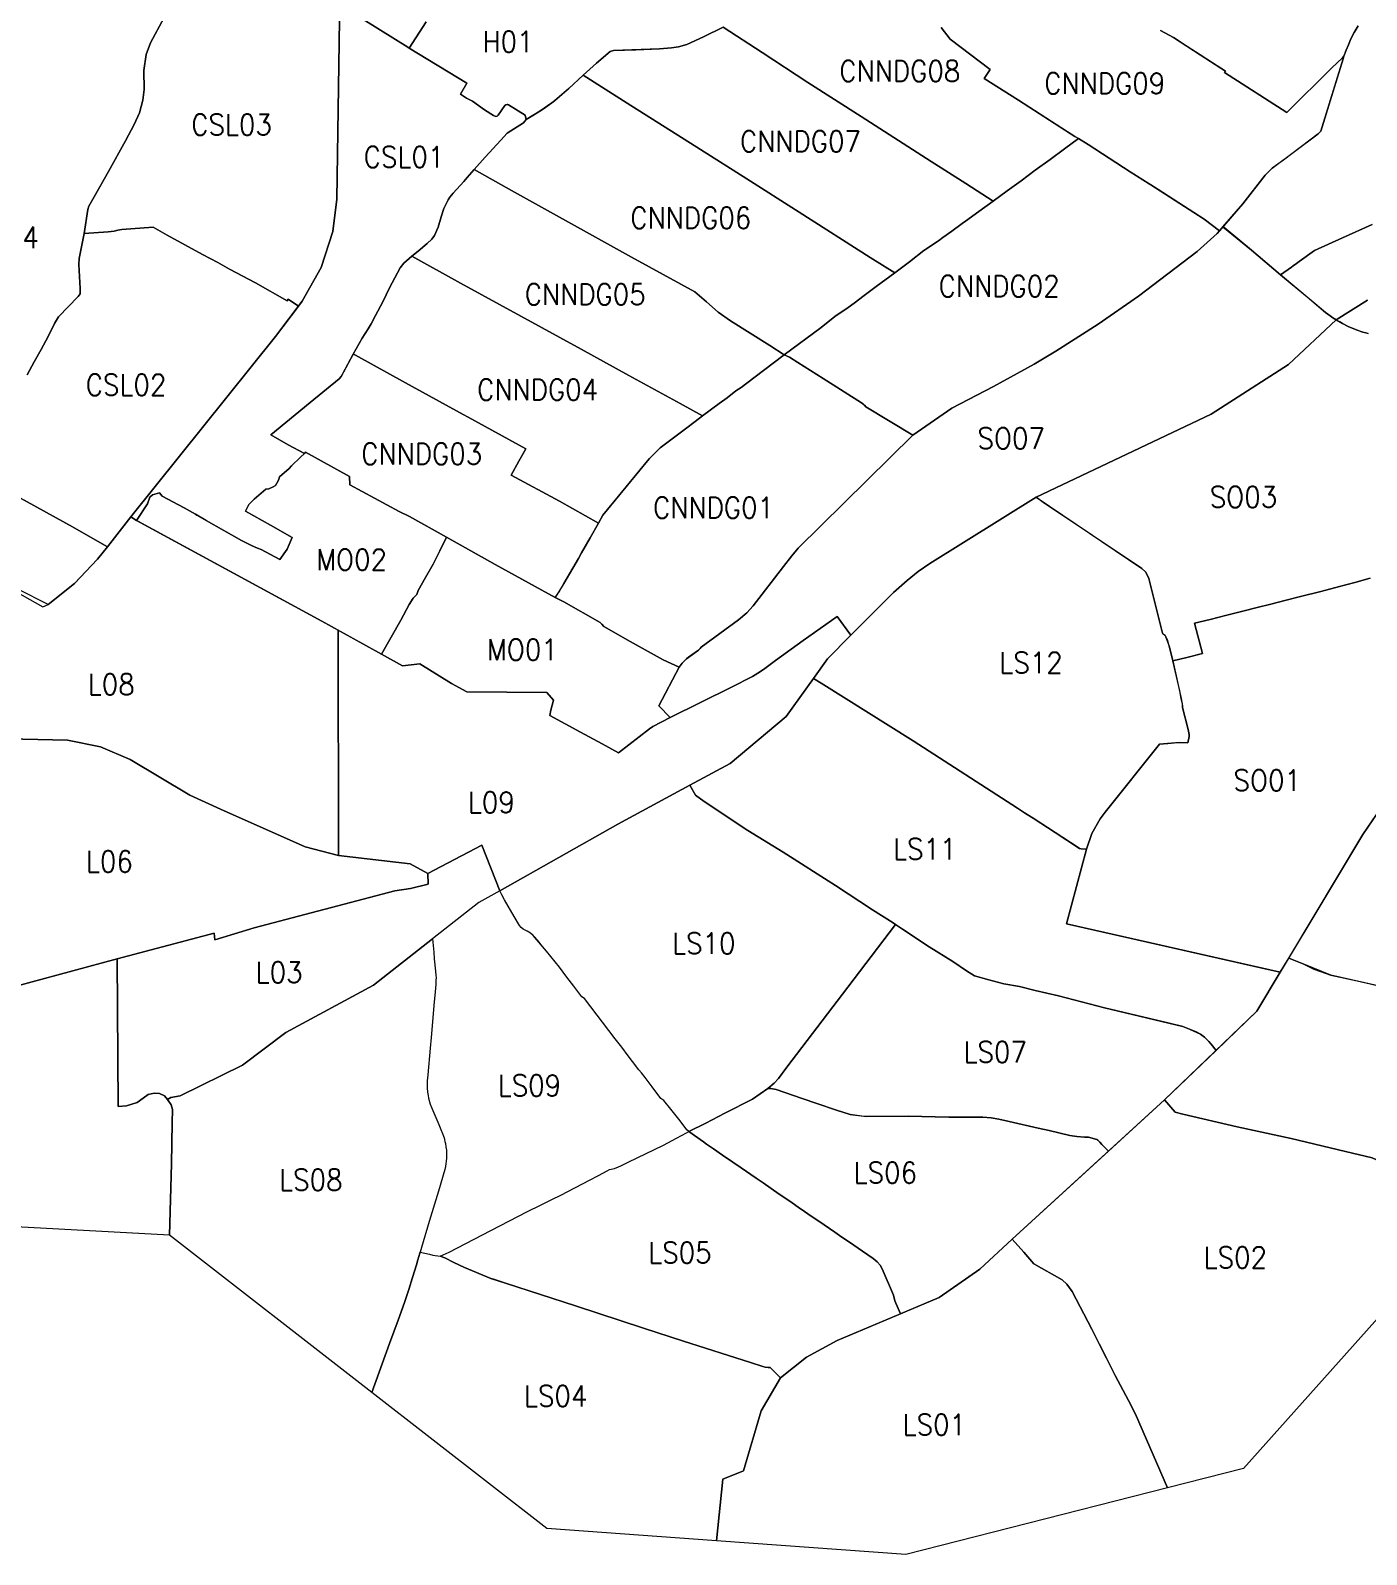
# Model space of a CAD drawing. Header units: metres. Extents: x 267238 to 306780, y 5029040 to 5062814.
# Drawn here: x 291139 to 297477, y 5030294 to 5037525 of the extents above; entities that cross this region are included whole.
import ezdxf
from ezdxf.enums import TextEntityAlignment as Align

# ---------------------------------------------------------------- set-up
doc = ezdxf.new("R2010")
doc.units = ezdxf.units.M
doc.header["$MEASUREMENT"] = 0
for name, color, linetype, lineweight in [('index Côte-des-Neiges Nootre-Dame-de-Grâce', 7, 'Continuous', 0), ('index Côte-Saint-Luc', 7, 'Continuous', 0), ('index Hampstead', 7, 'Continuous', 0), ('index Lachine', 7, 'Continuous', 0), ('index LaSalle', 7, 'Continuous', 0), ('index Montréal-Ouest', 7, 'Continuous', 0), ('index Sud-Ouest', 7, 'Continuous', 0), ('index Verdun', 7, 'Continuous', 0), ('index Westmount', 7, 'Continuous', 0), ('nom', 7, 'Continuous', 0)]:
    doc.layers.add(name, color=color, linetype=linetype, lineweight=lineweight)
doc.styles.add('Style-STANDARD', font='STANDARD.shx')

msp = doc.modelspace()

# ---------------------------------------------------------------- linework, layer by layer
at = {"layer": 'index Côte-des-Neiges Nootre-Dame-de-Grâce', "color": 6, "linetype": 'Continuous', "lineweight": 0, "elevation": 10, "flags": 128}
for points in [[(294536.914, 5036820.705), (294317.632, 5036959.536), (293970.114, 5037179.512), (293761.462, 5037312.312), (293824.3, 5037370.219), (293888.261, 5037424.441), (293905.067, 5037428.965), (294010.379, 5037432.447), (294122.338, 5037438.124), (294180.066, 5037442.042), (294212.676, 5037447.319), (294252.512, 5037458.635), (294331.823, 5037493.947), (294425.41, 5037539.969), (294610.32, 5037420.295), (294826.977, 5037278.528), (295079.145, 5037116.181), (295411.792, 5036902.922), (295575.296, 5036799.022), (295705.932, 5036715.542), (295638.184, 5036666.026), (295574.667, 5036620.445), (295557.994, 5036608.354), (295510.342, 5036573.086), (295467.284, 5036543.026), (295446.564, 5036526.634), (295376.385, 5036481.025), (295308.02, 5036426.63), (295238.482, 5036374.326), (295122.584, 5036447.848), (294785.126, 5036663.011), (294536.914, 5036820.705)], [(294714.506, 5035985.473), (294646.449, 5036029.585), (294459.187, 5036147.221), (294400.491, 5036187.968), (294345.237, 5036236.913), (294291.038, 5036285.153), (294224.521, 5036321.422), (293990.381, 5036449.021), (293705.379, 5036607.521), (293421.23, 5036764.963), (293243.557, 5036865.085), (293296.155, 5036922.773), (293369.638, 5037004.825), (293399.842, 5037036.972), (293477.161, 5037087.026), (293491.238, 5037102.251), (293522.79, 5037121.381), (293556.028, 5037142.053), (293573.452, 5037153.568), (293612.674, 5037180.623), (293625.284, 5037190.23), (293684.384, 5037243.289), (293692.924, 5037250.034), (293761.462, 5037312.312), (293970.114, 5037179.512), (294317.632, 5036959.536), (294536.914, 5036820.705), (294785.126, 5036663.011), (295122.584, 5036447.848), (295238.482, 5036374.326), (295150.977, 5036309.927), (295094.473, 5036267.744), (295045.687, 5036230.522), (295017.528, 5036210.175), (294955.151, 5036166.931), (294890.317, 5036115.823), (294714.506, 5035985.473)], [(294714.506, 5035985.473), (294890.317, 5036115.823), (294955.151, 5036166.931), (295017.528, 5036210.175), (295045.687, 5036230.522), (295094.473, 5036267.744), (295150.977, 5036309.927), (295238.482, 5036374.326), (295308.02, 5036426.63), (295376.385, 5036481.025), (295446.564, 5036526.634), (295467.284, 5036543.026), (295510.342, 5036573.086), (295557.994, 5036608.354), (295574.667, 5036620.445), (295638.184, 5036666.026), (295705.932, 5036715.542), (295772.649, 5036764.005), (295838.783, 5036811.528), (295905.495, 5036861.135), (295976.082, 5036912.013), (296044.392, 5036962.386), (296111.129, 5037012.472), (296156.905, 5036982.87), (296355.035, 5036853.457), (296444.917, 5036796.548), (296453.384, 5036791.617), (296657.272, 5036661.37), (296706.899, 5036629.863), (296779.4, 5036574.429), (296768.409, 5036561.817), (296673.91, 5036476.379), (296395.644, 5036263.477), (296204.296, 5036130.871), (296002.783, 5036002.746), (295900.077, 5035942.261), (295706.622, 5035835.538), (295510.049, 5035732.38), (295324.7, 5035605.02), (295102.22, 5035738.74), (295095.829, 5035747.57), (295086.771, 5035754.154), (295080.896, 5035758.019), (294899.798, 5035873.964), (294779.405, 5035950.181), (294739.648, 5035975.037), (294714.506, 5035985.473)], [(293977.491, 5035887.517), (293750.623, 5036012.28), (293464.383, 5036170.017), (293178.785, 5036325.658), (292948.639, 5036453.506), (292977.861, 5036477.598), (293021.343, 5036514.683), (293042.252, 5036534.823), (293054.878, 5036551.519), (293073.625, 5036592.096), (293087.249, 5036639.963), (293100.421, 5036680.343), (293120.955, 5036720.867), (293128.924, 5036733.883), (293144.716, 5036752.433), (293194.016, 5036808.273), (293210.281, 5036827.418), (293243.557, 5036865.085), (293421.23, 5036764.963), (293705.379, 5036607.521), (293990.381, 5036449.021), (294224.521, 5036321.422), (294291.038, 5036285.153), (294345.237, 5036236.913), (294400.491, 5036187.968), (294459.187, 5036147.221), (294646.449, 5036029.585), (294714.506, 5035985.473), (294569.868, 5035876.134), (294509.785, 5035831.359), (294485.742, 5035814.287), (294443.494, 5035781.519), (294406.162, 5035754.488), (294327.504, 5035695.921), (294220.796, 5035754.488), (293977.491, 5035887.517)], [(293833.592, 5035187.863), (293647.801, 5035290.811), (293420.098, 5035415.511), (293456.383, 5035481.758), (293489.079, 5035540.11), (293215.801, 5035689.762), (293191.792, 5035703.083), (292918.712, 5035853.49), (292680.184, 5035984.011), (292670.538198, 5035989.334992), (292711.956, 5036065.417), (292740.963, 5036108.809), (292754.921, 5036132.804), (292775.733, 5036172.556), (292809.802, 5036237.909), (292842.232, 5036303.814), (292893.373, 5036398.701), (292910.014, 5036419.879), (292948.639, 5036453.506), (293178.785, 5036325.658), (293464.383, 5036170.017), (293750.623, 5036012.28), (293977.491, 5035887.517), (294220.796, 5035754.488), (294327.504, 5035695.921), (294292.748, 5035669.688), (294246.397, 5035634.516), (294226.894, 5035620.882), (294163.479, 5035572.687), (294126.349, 5035544.879), (294075.587, 5035494.687), (294066.199, 5035483.014), (293854.503, 5035225.512), (293833.592, 5035187.863)], [(293420.098, 5035415.511), (293647.801, 5035290.811), (293833.592, 5035187.863), (293793.905, 5035118.011), (293753.006, 5035047.01), (293738.384, 5035019.932), (293712.144, 5034974.235), (293669.309, 5034901.009), (293628.207, 5034833.849), (293343.335, 5034991.296), (293112.836, 5035120.056), (292937.709, 5035219.127), (292887.339, 5035241.81), (292654.791, 5035369.398), (292653.258, 5035408.855), (292444.375, 5035524), (292439.031, 5035518.5), (292360.938, 5035559.5), (292278.632, 5035605.691), (292465.382, 5035759.984), (292602.934, 5035872.223), (292613.298, 5035883.666), (292618.512, 5035893.766), (292670.538198, 5035989.334992), (292680.184, 5035984.011), (292918.712, 5035853.49), (293191.792, 5035703.083), (293215.801, 5035689.762), (293489.079, 5035540.11), (293456.383, 5035481.758), (293420.098, 5035415.511)], [(294714.506, 5035985.473), (294739.648, 5035975.037), (294779.405, 5035950.181), (294899.798, 5035873.964), (295080.896, 5035758.019), (295095.829, 5035747.57), (295102.22, 5035738.74), (295324.7, 5035605.02), (294780.08, 5035069.294), (294749.872, 5035031.889), (294710.579, 5034982.107), (294567.537, 5034795.647), (294537.234, 5034761.218), (294497.908, 5034729.355), (294320.279, 5034598.509), (294316.276, 5034592.252), (294308.528, 5034584.514), (294260.848, 5034551.256), (294250.469, 5034543.756), (294230.906, 5034523.45), (294216.081, 5034503.718), (294139.893, 5034539.04), (294068.5, 5034578), (293984, 5034625.5), (293858.707, 5034697.751), (293849.756, 5034708.815), (293840.75, 5034715.5), (293668.57, 5034814.502), (293628.207, 5034833.849), (293646.571, 5034861.412), (293669.309, 5034901.009), (293712.144, 5034974.235), (293738.384, 5035019.932), (293753.006, 5035047.01), (293793.905, 5035118.011), (293833.592, 5035187.863), (293854.503, 5035225.512), (293928.238, 5035315.202), (294066.199, 5035483.014), (294075.587, 5035494.687), (294108.374, 5035526.742), (294126.349, 5035544.879), (294163.479, 5035572.687), (294226.894, 5035620.882), (294246.397, 5035634.516), (294292.748, 5035669.688), (294327.504, 5035695.921), (294406.162, 5035754.488), (294443.494, 5035781.519), (294485.742, 5035814.287), (294509.785, 5035831.359), (294569.868, 5035876.134), (294714.506, 5035985.473)]]:
    msp.add_lwpolyline(points, close=True, dxfattribs=at)
for points in [[(295459.311, 5037538.59), (295501.777, 5037482.937), (295691.503671, 5037339.62789), (295663.252, 5037297.34), (295826.473, 5037193.561), (296093.309, 5037020.968), (296111.129, 5037012.472), (296044.392, 5036962.386), (295976.082, 5036912.013), (295905.495, 5036861.135), (295838.783, 5036811.528), (295772.649, 5036764.005), (295705.932, 5036715.542), (295575.296, 5036799.022), (295411.792, 5036902.922), (295079.145, 5037116.181), (294826.977, 5037278.528), (294610.32, 5037420.295), (294425.41, 5037539.969)], [(296499.656, 5037525), (296561.168, 5037490.747), (296687.841, 5037408.297), (296808.26, 5037332.218), (296802.564888, 5037325.207123), (297099.303, 5037136.143), (297311.79, 5037348.035), (297361.974, 5037395.427), (297368.971, 5037402.737), (297365.589, 5037390.672), (297322.817, 5037252.102), (297260.185, 5037047.354), (297246.684, 5037034.815), (297082.821, 5036909.956), (297028.226, 5036871.128), (296995.338, 5036837.564), (296890.446, 5036701.847), (296779.4, 5036574.429), (296706.899, 5036629.863), (296487.605, 5036769.811), (296453.384, 5036791.617), (296444.917, 5036796.548), (296355.035, 5036853.457), (296156.905, 5036982.87), (296111.129, 5037012.472), (296093.309, 5037020.968), (296058.621, 5037043.4), (295826.473, 5037193.561), (295663.252, 5037297.34), (295691.503671, 5037339.62789), (295501.777, 5037482.937), (295459.311, 5037538.59)]]:
    msp.add_lwpolyline(points, dxfattribs=at)
at = {"layer": 'index Côte-Saint-Luc', "color": 4, "linetype": 'Continuous', "lineweight": 0, "elevation": 10, "flags": 128}
for points in [[(292606.927, 5037682.438), (292593.060454, 5036724.887907), (292573.637119, 5036571.295541), (292518.141875, 5036400.123326), (292427.499643, 5036240.054173), (292410.104863, 5036217.191452), (292361.557166, 5036249.156397), (292356.111, 5036241.938), (292206.5, 5036327), (292083.863, 5036392.258), (292027.568, 5036423.932), (291954.635, 5036462.492), (291787.745, 5036553.908), (291720.887, 5036590.779), (291720.887, 5036590.779), (291572.791, 5036579.841), (291553.176, 5036577.915), (291536.547, 5036572.317), (291507.405, 5036569.024), (291393.472, 5036561.78), (291411.375, 5036675.5), (291416.281, 5036691), (291440.625, 5036735), (291509.375, 5036856), (291590.313, 5037001.5), (291631.844, 5037078), (291655.781, 5037134.5), (291672.688, 5037193.5), (291679.125, 5037245), (291676.25, 5037335), (291687.719, 5037410.5), (291707.781, 5037466), (291773.878, 5037586.474)], [(292657.393, 5037614.783), (292928.487, 5037445.268), (292935.978, 5037440.472), (293209.781, 5037274), (293178.813, 5037222.5), (293207.75, 5037204), (293236.625, 5037189.5), (293292.923, 5037148.58), (293335.084, 5037120.938), (293346.596, 5037117.127), (293353.37, 5037118.587), (293358.181, 5037122.196), (293389.026, 5037169.171), (293394.072, 5037172.4), (293399.64, 5037173.429), (293403.578, 5037172.944), (293407.181, 5037171.727), (293485.323, 5037122.68), (293491.238, 5037102.251), (293477.161, 5037087.026), (293399.842, 5037036.972), (293369.638, 5037004.825), (293296.155, 5036922.773), (293243.557, 5036865.085), (293210.281, 5036827.418), (293194.016, 5036808.273), (293144.716, 5036752.433), (293128.924, 5036733.883), (293120.955, 5036720.867), (293100.421, 5036680.343), (293087.249, 5036639.963), (293073.625, 5036592.096), (293054.878, 5036551.519), (293042.252, 5036534.823), (293021.343, 5036514.683), (292977.861, 5036477.598), (292948.639, 5036453.506), (292910.014, 5036419.879), (292893.373, 5036398.701), (292842.232, 5036303.814), (292809.802, 5036237.909), (292775.733, 5036172.556), (292754.921, 5036132.804), (292740.963, 5036108.809), (292711.956, 5036065.417), (292670.538198, 5035989.334992), (292613.298, 5035883.666), (292602.934, 5035872.223), (292465.382, 5035759.984), (292278.632, 5035605.691), (292360.938, 5035559.5), (292439.031, 5035518.5), (292420.375, 5035500), (292376.75, 5035459), (292365.656, 5035447), (292320.206, 5035407.457), (292316.697, 5035396.651), (292314.358, 5035387.461), (292300.823, 5035366.63), (292290.909, 5035359.946), (292269.966, 5035350.812), (292255.922, 5035348.655), (292200.531, 5035300.5), (292174.625, 5035275.794), (292158.969, 5035244), (292278.031, 5035178), (292381, 5035120), (292356.094, 5035063.5), (292322.281, 5035015.5), (292233.031, 5035063), (292215.75, 5035068.5), (292190.5, 5035079), (292140.031, 5035105.5), (291973.156, 5035199.5), (291921.281, 5035230.5), (291867.656, 5035260), (291764.525, 5035315.775), (291750.808, 5035331.106), (291718.67, 5035320.953), (291705.454, 5035309.959), (291693.625, 5035278.5), (291641.889, 5035200.189), (291614.536319, 5035217.453611), (292300.785503, 5036073.508235), (292427.499643, 5036240.054173), (292518.141875, 5036400.123326), (292573.637119, 5036571.295541), (292593.060454, 5036724.887907), (292606.927, 5037682.438)], [(291773.878, 5037586.474), (291707.781, 5037466), (291687.719, 5037410.5), (291676.25, 5037335), (291679.125, 5037245), (291672.688, 5037193.5), (291655.781, 5037134.5), (291631.844, 5037078), (291590.313, 5037001.5), (291509.375, 5036856), (291440.625, 5036735), (291416.281, 5036691), (291411.375, 5036675.5), (291393.472, 5036561.78), (291369.656, 5036443.5), (291368.469, 5036415), (291374.75, 5036301), (291374.156, 5036275.581), (291365.789, 5036261.873), (291271.656, 5036166), (291253, 5036134), (291222.906, 5036073), (291189.969, 5036011), (291156.313, 5035952), (291123.375, 5035891)], [(291123.375, 5035891), (291156.313, 5035952), (291189.969, 5036011), (291222.906, 5036073), (291253, 5036134), (291271.656, 5036166), (291365.789, 5036261.873), (291374.156, 5036275.581), (291374.75, 5036301), (291368.469, 5036415), (291369.656, 5036443.5), (291393.472, 5036561.78), (291393.472, 5036561.78), (291507.405, 5036569.024), (291536.547, 5036572.317), (291553.176, 5036577.915), (291572.791, 5036579.841), (291720.887, 5036590.779), (291787.745, 5036553.908), (291954.635, 5036462.492), (292027.568, 5036423.932), (292083.863, 5036392.258), (292206.5, 5036327), (292356.111, 5036241.938), (292361.557166, 5036249.156397), (292410.104863, 5036217.191452), (292300.785503, 5036073.508235), (291614.536319, 5035217.453611), (291504.032321, 5035075.458591), (291338.813, 5035170.5), (290860.531, 5035432)], [(290860.531, 5035432), (291338.813, 5035170.5), (291490.813, 5035083.5), (291504.032321, 5035075.458591), (291457.564058, 5035015.747974), (291348.159149, 5034900.48761), (291223.00416, 5034801.088764), (290790.683008, 5035018.832167)]]:
    msp.add_lwpolyline(points, dxfattribs=at)
at = {"layer": 'index Hampstead', "color": 3, "linetype": 'Continuous', "lineweight": 0, "elevation": 10, "flags": 128}
for points in [[(293016.342, 5037566.079), (292935.978, 5037440.472), (292935.978, 5037440.472), (292928.487, 5037445.268), (292657.393, 5037614.783)], [(294425.41, 5037539.969), (294331.823, 5037493.947), (294252.512, 5037458.635), (294212.676, 5037447.319), (294180.066, 5037442.042), (294122.338, 5037438.124), (293905.067, 5037428.965), (293888.261, 5037424.441), (293824.3, 5037370.219), (293761.462, 5037312.312), (293692.924, 5037250.034), (293625.284, 5037190.23), (293612.674, 5037180.623), (293556.028, 5037142.053), (293491.238, 5037102.251), (293485.323, 5037122.68), (293407.181, 5037171.727), (293403.578, 5037172.944), (293399.64, 5037173.429), (293394.072, 5037172.4), (293389.026, 5037169.171), (293358.181, 5037122.196), (293353.37, 5037118.587), (293346.596, 5037117.127), (293335.084, 5037120.938), (293292.923, 5037148.58), (293236.625, 5037189.5), (293207.75, 5037204), (293178.813, 5037222.5), (293209.781, 5037274), (292935.978, 5037440.472), (293016.342, 5037566.079)]]:
    msp.add_lwpolyline(points, dxfattribs=at)
at = {"layer": 'index Lachine', "color": 6, "linetype": 'Continuous', "lineweight": 0, "elevation": 10, "flags": 128}
for points in [[(290790.683008, 5035018.832167), (291197.383201, 5034789.756706), (291223.00416, 5034801.088764), (291348.159149, 5034900.48761), (291457.564058, 5035015.747974), (291504.032321, 5035075.458591), (291614.536319, 5035217.453611), (291641.889, 5035200.189), (292521.506, 5034722.001), (292598.131459, 5034679.432321), (292598.131459, 5034679.432321), (292599.709581, 5033609.957827), (292442.942889, 5033651.964317), (292040.761673, 5033830.25853), (291895.192602, 5033897.468914), (291612.079421, 5034065.494874), (291472.109161, 5034126.170915), (291314.409333, 5034157.909152), (290960.98389, 5034166.261335)], [(290918.104369, 5032949.8439), (291550.93787, 5033120.782056), (291554.6703, 5032419.760597), (291595.193825, 5032422.960999), (291644.781823, 5032439.496411), (291673.574854, 5032459.765626), (291698.102251, 5032476.301038), (291725.828874, 5032483.235243), (291751.955884, 5032481.635041), (291774.350463, 5032470.967034), (291789.906, 5032452.5), (291807, 5032427.5), (291813.438, 5032405), (291811.188, 5032342.5), (291807.875, 5032148), (291798.974186, 5031810.037383), (289959.371714, 5031908.381593)]]:
    msp.add_lwpolyline(points, dxfattribs=at)
for points in [[(293364.928502, 5033442.694489), (293279.633347, 5033660.062964), (293023.819471, 5033525.478109), (292939.837314, 5033571.218509), (292599.709581, 5033609.957827), (292598.131459, 5034679.432321), (292803.556799, 5034565.30987), (292903.353151, 5034509.868782), (292986.219, 5034520.5), (293136.75, 5034427), (293209.094, 5034387), (293587.938, 5034383.5), (293619.441, 5034346.832), (293608.216, 5034299.314), (293602.544, 5034274.118), (293748.156, 5034195.5), (293850.829, 5034140.688), (293928.221, 5034096.958), (294074.907, 5034211.287), (294091.022, 5034221.819), (294173.755, 5034265.342), (294464.746, 5034409.528), (294564.199, 5034460.12), (294588.816, 5034475.22), (294616.478, 5034493.112), (294673.864, 5034535.553), (294804.339, 5034630.185), (294966.416, 5034744.512), (295030.145, 5034656.672), (294920.18, 5034543.531), (294853.416456, 5034450.551155), (294723.923, 5034270.209), (294457.692746, 5034047.459576), (294267.536475, 5033944.498226), (293925.027121, 5033759.044308), (293364.928502, 5033442.694489)], [(290960.98389, 5034166.261335), (291314.409333, 5034157.909152), (291472.109161, 5034126.170915), (291612.079421, 5034065.494874), (291895.192602, 5033897.468914), (292040.761673, 5033830.25853), (292442.942889, 5033651.964317), (292599.709581, 5033609.957827), (292939.837314, 5033571.218509), (293023.819471, 5033525.478109), (293025.685741, 5033475.070321), (292941.703584, 5033453.600337), (292867.985914, 5033443.332084), (292200.794338, 5033267.838304), (292013.794069, 5033210.896173), (292010.994664, 5033242.63441), (291550.93787, 5033120.782056), (290918.104369, 5032949.8439), (290880.254675, 5032942.461686), (290871.406, 5033575.5), (290962.063, 5033577), (290960.98389, 5034166.261335)], [(293023.819471, 5033525.478109), (293279.633347, 5033660.062964), (293364.928502, 5033442.694489), (293266.48356, 5033387.091711), (293046.640589, 5033215.201085), (292765.91646, 5032995.708754), (292350.689403, 5032770.452297), (292145.621263, 5032616.595573), (291849.646629, 5032470.669607), (291805.250434, 5032462.965441), (291789.906, 5032452.5), (291774.350463, 5032470.967034), (291751.955884, 5032481.635041), (291725.828874, 5032483.235243), (291698.102251, 5032476.301038), (291644.781823, 5032439.496411), (291595.193825, 5032422.960999), (291554.6703, 5032419.760597), (291550.93787, 5033120.782056), (292010.994664, 5033242.63441), (292013.794069, 5033210.896173), (292200.794338, 5033267.838304), (292867.985914, 5033443.332084), (292941.703584, 5033453.600337), (293025.685741, 5033475.070321), (293023.819471, 5033525.478109)]]:
    msp.add_lwpolyline(points, close=True, dxfattribs=at)
at = {"layer": 'index LaSalle', "color": 3, "linetype": 'Continuous', "lineweight": 0, "elevation": 10, "flags": 128}
for points in [[(296108.66, 5033647.996), (295999.921, 5033720.302), (295895.916, 5033787.308), (295867.597, 5033805.553), (295854.808, 5033813.568), (295820.698, 5033835.743), (295325.938, 5034153.861), (294889.438, 5034428), (294853.416456, 5034450.551155), (294920.18, 5034543.531), (295030.145, 5034656.672), (295232.515, 5034858.414), (295297.204, 5034915.674), (295349.633, 5034957.925), (295405.552, 5034995.455), (295909.190523, 5035310.048254), (296410.566, 5034972.315), (296430.036, 5034954.343), (296444.514, 5034925.387), (296509.018, 5034664.661), (296521.771, 5034654.532), (296542.751, 5034598.768), (296558.303, 5034533.891), (296596.897, 5034355.982), (296603.786, 5034321.127), (296603.571, 5034312.691), (296630.074, 5034208.196), (296635.464, 5034184.983), (296634.761, 5034175.37), (296628.311, 5034144.912), (296590.002, 5034147.221), (296494.814, 5034139.029), (296236.122, 5033815.752), (296212.553, 5033783.921), (296174.163, 5033714.721), (296148.374, 5033639.9), (296122.454, 5033642.638), (296115.344, 5033643.433), (296108.66, 5033647.996)], [(296739.748, 5032715.594), (296729.006, 5032728.477), (296708.331, 5032749.495), (296689.439, 5032763.416), (296671.972, 5032772.288), (296636.829, 5032787.482), (296605.087, 5032799.242), (296540.632, 5032814.56), (296233.719, 5032887.5), (296015.969, 5032944.5), (295905.438, 5032970.5), (295830.563, 5032989.5), (295756.875, 5033002.5), (295685.563, 5033020), (295616.625, 5033040), (295578.594, 5033064), (295514.313, 5033107), (295401.469, 5033177), (295274.946, 5033261.105), (295243.125, 5033283.416), (295230.872, 5033291.203), (295132.875, 5033353), (294957.656, 5033469), (294709.5, 5033626), (294541.125, 5033730), (294334.962, 5033867.034), (294292.963, 5033896.84), (294267.536475, 5033944.498226), (294457.692746, 5034047.459576), (294723.923, 5034270.209), (294853.416456, 5034450.551155), (294889.438, 5034428), (295325.938, 5034153.861), (295820.698, 5033835.743), (295854.808, 5033813.568), (295867.597, 5033805.553), (295895.916, 5033787.308), (295999.921, 5033720.302), (296115.344, 5033643.433), (296122.454, 5033642.638), (296148.374, 5033639.9), (296053.438, 5033285.808), (297023.543, 5033066.201), (297066.716382, 5033056.400765), (296956.761765, 5032871.607863), (296763.402051, 5032686.111404), (296739.748, 5032715.594)], [(293364.928502, 5033442.694489), (293925.027121, 5033759.044308), (294267.536475, 5033944.498226), (294292.963, 5033896.84), (294334.962, 5033867.034), (294541.125, 5033730), (294709.5, 5033626), (294957.656, 5033469), (295132.875, 5033353), (295230.872, 5033291.203), (295243.125, 5033283.416), (295127.042, 5033131.062), (294990.851, 5032952.317), (294726.768, 5032605.794), (294687.514, 5032552.52), (294666.459, 5032530.638), (294636.83, 5032504.85), (294563.418, 5032454.534), (294433.016, 5032387.637), (294343.091, 5032341.505), (294261.588, 5032301.294), (294252.758, 5032309.362), (294220.719, 5032352.5), (294176.231, 5032406.545), (294143.691, 5032448.073), (294129.822, 5032457.703), (294088.24, 5032512.569), (294054.361, 5032556.666), (294037.006, 5032579.58), (294024.441, 5032594.282), (293994.492, 5032633.659), (293974.519, 5032659.918), (293944.143, 5032701.012), (293931.811, 5032717.086), (293913, 5032741), (293766.72, 5032931.948), (293754.703, 5032940.523), (293716.538, 5032991.238), (293683.898, 5033033.925), (293648.394, 5033080.706), (293586.405, 5033156.333), (293568.289, 5033179.18), (293524.042, 5033230.666), (293510.601, 5033242.396), (293495.815, 5033251.133), (293476.324, 5033261.887), (293467.08, 5033268.365), (293458.513, 5033278.018), (293433.002, 5033320.736), (293387.544, 5033399.977), (293375.067, 5033423.86), (293364.928502, 5033442.694489)], [(293046.640589, 5033215.201085), (293053.247, 5033152.118), (293054.724, 5033119.667), (293060.801, 5033062.056), (293062.672, 5033041.892), (293063.094, 5033032.621), (293062.7, 5033017.714), (293062.204, 5033007.686), (293061.653, 5032998.847), (293056.87, 5032946.935), (293054.418, 5032917.045), (293039.398, 5032747.224), (293035.052, 5032696.166), (293023.887, 5032569.877), (293021.479, 5032541.657), (293021.319, 5032508.537), (293022.957, 5032488.243), (293025.449, 5032472.753), (293027.843, 5032459.403), (293035.182, 5032431.627), (293042.748, 5032411.961), (293075.948, 5032334.144), (293085.799, 5032311.366), (293094.11, 5032291.019), (293098.498, 5032278.355), (293100.995, 5032270.607), (293102.994, 5032263.313), (293105.351, 5032253.415), (293107.464, 5032243.625), (293109.934, 5032228.611), (293111.837, 5032212.975), (293112.594, 5032193.713), (293112.541, 5032187.041), (293112.217, 5032175.83), (293111.062, 5032159.34), (293109.733, 5032149.274), (293107.525, 5032134.999), (293104.138, 5032120.433), (293073.888, 5032018.288), (293030.879, 5031874.59), (292994.017, 5031750.228), (292987.799058, 5031729.522751), (293031.667, 5031718.591), (293048.031, 5031714.5), (293082.141, 5031709.17), (293125.918, 5031729), (293323.288, 5031831.665), (293497.087, 5031922.069), (293557.852, 5031951.532), (293612.737, 5031978.915), (293655.374, 5031999.965), (293791.6, 5032070.449), (293833.086, 5032093.061), (293875.302, 5032115.445), (293885.763, 5032120.589), (293910.097, 5032125.633), (293928.401, 5032133.826), (293939.98, 5032139.153), (293974.883, 5032155.091), (294141.294, 5032237.096), (294203.525, 5032268.882), (294251.365, 5032295.159), (294261.588, 5032301.294), (294252.758, 5032309.362), (294220.719, 5032352.5), (294176.231, 5032406.545), (294143.691, 5032448.073), (294129.822, 5032457.703), (294088.24, 5032512.569), (294054.361, 5032556.666), (294037.006, 5032579.58), (294024.441, 5032594.282), (293994.492, 5032633.659), (293974.519, 5032659.918), (293944.143, 5032701.012), (293931.811, 5032717.086), (293913, 5032741), (293766.72, 5032931.948), (293754.703, 5032940.523), (293716.538, 5032991.238), (293683.898, 5033033.925), (293648.394, 5033080.706), (293586.405, 5033156.333), (293568.289, 5033179.18), (293544.543, 5033209.127), (293529.084, 5033226.265), (293524.042, 5033230.666), (293510.601, 5033242.396), (293495.815, 5033251.133), (293476.324, 5033261.887), (293467.08, 5033268.365), (293458.513, 5033278.018), (293433.002, 5033320.736), (293387.544, 5033399.977), (293375.067, 5033423.86), (293364.928502, 5033442.694489), (293266.48356, 5033387.091711), (293046.640589, 5033215.201085)], [(296252.105051, 5032207.408218), (296220.878, 5032240.171), (296212.085, 5032249.978), (296201.946, 5032260.202), (296197.002, 5032263.678), (296158.591, 5032274.811), (296138.417, 5032275.082), (296101.96, 5032277.641), (296069.916, 5032282.62), (295970.875, 5032305.337), (295919.366, 5032317.28), (295781.309, 5032348.452), (295732.944, 5032359.441), (295695.768, 5032365.922), (295656.387, 5032368.957), (295532.814, 5032368.922), (295495.868, 5032369.667), (295301.962, 5032373.662), (295104.842, 5032373.161), (295082.708, 5032374.776), (295027.68, 5032381.675), (294962.173, 5032401.826), (294868.845, 5032434.577), (294799.809, 5032457.857), (294676.323, 5032500.393), (294650.758, 5032504.584), (294636.83, 5032504.85), (294666.459, 5032530.638), (294687.514, 5032552.52), (294726.768, 5032605.794), (294990.851, 5032952.317), (295127.042, 5033131.062), (295243.125, 5033283.416), (295274.946, 5033261.105), (295401.469, 5033177), (295514.313, 5033107), (295578.594, 5033064), (295616.625, 5033040), (295685.563, 5033020), (295756.875, 5033002.5), (295830.563, 5032989.5), (295905.438, 5032970.5), (296015.969, 5032944.5), (296233.719, 5032887.5), (296605.087, 5032799.242), (296636.829, 5032787.482), (296689.439, 5032763.416), (296708.331, 5032749.495), (296729.006, 5032728.477), (296739.748, 5032715.594), (296763.402051, 5032686.111404), (296518.613601, 5032451.277636), (296252.105051, 5032207.408218)], [(293035.052, 5032696.166), (293023.887, 5032569.877), (293021.479, 5032541.657), (293021.319, 5032508.537), (293022.957, 5032488.243), (293025.449, 5032472.753), (293027.843, 5032459.403), (293035.182, 5032431.627), (293042.748, 5032411.961), (293075.948, 5032334.144), (293085.799, 5032311.366), (293094.11, 5032291.019), (293098.498, 5032278.355), (293100.995, 5032270.607), (293102.994, 5032263.313), (293105.351, 5032253.415), (293107.464, 5032243.625), (293109.934, 5032228.611), (293111.837, 5032212.975), (293112.594, 5032193.713), (293112.541, 5032187.041), (293112.217, 5032175.83), (293111.062, 5032159.34), (293109.733, 5032149.274), (293107.525, 5032134.999), (293104.138, 5032120.433), (293073.888, 5032018.288), (293030.879, 5031874.59), (292994.017, 5031750.228), (292976.537, 5031692.021), (292969.612, 5031668.837), (292951.954, 5031609.312), (292933.971, 5031551.678), (292918.381, 5031504.277), (292915.14, 5031494.363), (292903.964, 5031462.528), (292883.507, 5031406.926), (292842.733, 5031295.25), (292758.877885, 5031063.098419), (291798.974186, 5031810.037383), (291807.875, 5032148), (291811.188, 5032342.5), (291813.438, 5032405), (291807, 5032427.5), (291789.906, 5032452.5), (291805.250434, 5032462.965441), (291849.646629, 5032470.669607), (292145.621263, 5032616.595573), (292350.689403, 5032770.452297), (292765.91646, 5032995.708754), (293046.640589, 5033215.201085), (293053.247, 5033152.118), (293054.724, 5033119.667), (293060.801, 5033062.056), (293062.672, 5033041.892), (293063.094, 5033032.621), (293062.7, 5033017.714), (293062.204, 5033007.686), (293061.653, 5032998.847), (293056.87, 5032946.935), (293054.418, 5032917.045), (293039.398, 5032747.224), (293035.052, 5032696.166)], [(297376.5, 5032206.5), (297119.688, 5032268), (296863.719, 5032323), (296604.688, 5032383), (296568.438, 5032393), (296518.613601, 5032451.277636), (296956.761765, 5032871.607863), (297066.716382, 5033056.400765), (297107.517144, 5033124.09919), (297179.219, 5033095), (297226.906, 5033071.5), (297307.813, 5033043), (297432.18, 5033015.949), (297711.625, 5032951), (297963.406, 5032894), (298109.313, 5032863.5), (298701.811361, 5032728.775719), (298111.421967, 5032067.384284), (297589.861492, 5032136.8373), (297503.906, 5032176), (297376.5, 5032206.5)], [(295244.363, 5031486.185), (295238.932, 5031498.462), (295233.02, 5031524.524), (295179.681, 5031649.419), (295169.694, 5031666.936), (295154.707, 5031683.385), (295135.778, 5031699.301), (295085.922, 5031733.504), (295024.568, 5031775.502), (294987.783, 5031800.76), (294955.199, 5031823.222), (294903.925, 5031858.479), (294869.938, 5031881.845), (294843.063, 5031900.264), (294811.38, 5031922.03), (294780.877, 5031943.001), (294751.5, 5031963.217), (294717.783, 5031986.244), (294691.065, 5032004.684), (294653.131, 5032030.689), (294614.434, 5032057.347), (294581.794, 5032079.731), (294510.874, 5032128.455), (294470.557, 5032156.171), (294422.374, 5032189.364), (294379.421, 5032218.768), (294346.125, 5032241.704), (294332.314, 5032252.522), (294261.588, 5032301.294), (294343.091, 5032341.505), (294433.016, 5032387.637), (294563.418, 5032454.534), (294636.83, 5032504.85), (294650.758, 5032504.584), (294676.323, 5032500.393), (294799.809, 5032457.857), (294868.845, 5032434.577), (294962.173, 5032401.826), (295027.68, 5032381.675), (295104.842, 5032373.161), (295301.962, 5032373.662), (295495.868, 5032369.667), (295532.814, 5032368.922), (295656.387, 5032368.957), (295695.768, 5032365.922), (295732.944, 5032359.441), (295781.309, 5032348.452), (295919.366, 5032317.28), (295970.875, 5032305.337), (296069.916, 5032282.62), (296101.96, 5032277.641), (296138.417, 5032275.082), (296158.591, 5032274.811), (296197.002, 5032263.678), (296212.085, 5032249.978), (296220.878, 5032240.171), (296252.105051, 5032207.408218), (295795.637196, 5031789.715989), (295642.604859, 5031648.648095), (295448.741474, 5031514.486089), (295265.704524, 5031436.614637), (295244.363, 5031486.185)], [(296284.781, 5031143), (296243.656, 5031226.5), (296208.594, 5031294), (296173.531, 5031363), (296080.406, 5031542), (296055.031, 5031577.5), (296033.25, 5031598), (295899.031, 5031673), (295850.656, 5031729.5), (295795.637196, 5031789.715989), (296518.613601, 5032451.277636), (296568.438, 5032393), (296604.688, 5032383), (296863.719, 5032323), (297119.688, 5032268), (297376.5, 5032206.5), (297503.906, 5032176), (297589.861492, 5032136.8373), (298111.421967, 5032067.384284), (296893.067608, 5030702.506889), (296532.590292, 5030610.715843), (296381.313, 5030960), (296346.813, 5031024.5), (296284.781, 5031143)], [(294696.778812, 5031132.292883), (294647.482, 5031181.911), (294638.044, 5031181.247), (294624.437, 5031183.666), (294613.394, 5031186.714), (294554.66, 5031205.064), (294236.487, 5031307.333), (294047.692, 5031368.616), (293724.421, 5031473.55), (293392.131, 5031581.704), (293334.956, 5031600.065), (293322.626, 5031604.03), (293198.632, 5031656.757), (293146.86, 5031679.851), (293105.24, 5031702.437), (293082.141, 5031709.17), (293125.918, 5031729), (293323.288, 5031831.665), (293497.087, 5031922.069), (293557.852, 5031951.532), (293612.737, 5031978.915), (293655.374, 5031999.965), (293791.6, 5032070.449), (293833.086, 5032093.061), (293875.302, 5032115.445), (293885.763, 5032120.589), (293910.097, 5032125.633), (293928.401, 5032133.826), (293939.98, 5032139.153), (293974.883, 5032155.091), (294141.294, 5032237.096), (294203.525, 5032268.882), (294251.365, 5032295.159), (294261.588, 5032301.294), (294332.314, 5032252.522), (294346.125, 5032241.704), (294379.421, 5032218.768), (294422.374, 5032189.364), (294470.557, 5032156.171), (294510.874, 5032128.455), (294581.794, 5032079.731), (294614.434, 5032057.347), (294653.131, 5032030.689), (294691.065, 5032004.684), (294717.783, 5031986.244), (294751.5, 5031963.217), (294780.877, 5031943.001), (294811.38, 5031922.03), (294843.063, 5031900.264), (294869.938, 5031881.845), (294903.925, 5031858.479), (294955.199, 5031823.222), (294987.783, 5031800.76), (295024.568, 5031775.502), (295085.922, 5031733.504), (295135.778, 5031699.301), (295154.707, 5031683.385), (295169.694, 5031666.936), (295179.681, 5031649.419), (295233.02, 5031524.524), (295238.932, 5031498.462), (295265.704524, 5031436.614637), (294965.932852, 5031309.079431), (294819.795376, 5031231.357993), (294696.778812, 5031132.292883)], [(295290.64244, 5030294.469338), (294393.824573, 5030359.306545), (294423.400777, 5030651.392917), (294520.649585, 5030691.046712), (294605.213767, 5030975.987553), (294696.778812, 5031132.292883), (294819.795376, 5031231.357993), (294965.932852, 5031309.079431), (295448.741474, 5031514.486089), (295642.604859, 5031648.648095), (295795.637196, 5031789.715989), (295850.656, 5031729.5), (295899.031, 5031673), (296033.25, 5031598), (296055.031, 5031577.5), (296080.406, 5031542), (296173.531, 5031363), (296208.594, 5031294), (296243.656, 5031226.5), (296284.781, 5031143), (296346.813, 5031024.5), (296381.313, 5030960), (296532.590292, 5030610.715843), (295290.64244, 5030294.469338)], [(292842.733, 5031295.25), (292878.731, 5031394.083), (292883.507, 5031406.926), (292915.14, 5031494.363), (292918.381, 5031504.277), (292933.971, 5031551.678), (292951.954, 5031609.312), (292969.612, 5031668.837), (292976.537, 5031692.021), (292987.799058, 5031729.522751), (293031.667, 5031718.591), (293048.031, 5031714.5), (293082.141, 5031709.17), (293105.24, 5031702.437), (293146.86, 5031679.851), (293198.632, 5031656.757), (293322.626, 5031604.03), (293392.131, 5031581.704), (293724.421, 5031473.55), (294047.692, 5031368.616), (294236.487, 5031307.333), (294554.66, 5031205.064), (294613.394, 5031186.714), (294624.437, 5031183.666), (294638.044, 5031181.247), (294647.482, 5031181.911), (294696.778812, 5031132.292883), (294605.213767, 5030975.987553), (294520.649585, 5030691.046712), (294423.400777, 5030651.392917), (294393.824573, 5030359.306545), (293588.510818, 5030417.528282), (292758.877885, 5031063.098419), (292842.733, 5031295.25)]]:
    msp.add_lwpolyline(points, close=True, dxfattribs=at)
at = {"layer": 'index Montréal-Ouest', "color": 1, "linetype": 'Continuous', "lineweight": 0, "elevation": 10, "flags": 128}
for points in [[(292895.375, 5034726.5), (292803.556799, 5034565.30987), (292521.506, 5034722.001), (291649.06, 5035196.307), (291641.889, 5035200.189), (291693.625, 5035278.5), (291705.454, 5035309.959), (291718.67, 5035320.953), (291750.808, 5035331.106), (291764.525, 5035315.775), (291867.656, 5035260), (291921.281, 5035230.5), (291928.272005, 5035225.694673), (291973.156, 5035199.5), (292140.031, 5035105.5), (292190.5, 5035079), (292215.75, 5035068.5), (292233.031, 5035063), (292322.281, 5035015.5), (292356.094, 5035063.5), (292381, 5035120), (292278.031, 5035178), (292158.969, 5035244), (292174.625, 5035275.794), (292200.531, 5035300.5), (292255.922, 5035348.655), (292269.966, 5035350.812), (292290.909, 5035359.946), (292300.823, 5035366.63), (292314.358, 5035387.461), (292316.697, 5035396.651), (292320.206, 5035407.457), (292365.656, 5035447), (292376.75, 5035459), (292420.375, 5035500), (292439.031, 5035518.5), (292444.375, 5035524), (292653.258, 5035408.855), (292654.791, 5035369.398), (292887.339, 5035241.81), (292937.709, 5035219.127), (293112.836, 5035120.056), (293081.594, 5035056.5), (293050.094, 5034993.5), (293012.844, 5034929), (292978.469, 5034868), (292971.313, 5034849.5), (292954.844, 5034831), (292934.781, 5034801), (292895.375, 5034726.5)], [(293112.836, 5035120.056), (293343.335, 5034991.296), (293628.207, 5034833.849), (293668.57, 5034814.502), (293840.75, 5034715.5), (293849.756, 5034708.815), (293858.707, 5034697.751), (293984, 5034625.5), (294068.5, 5034578), (294139.893, 5034539.04), (294216.081, 5034503.718), (294119.345, 5034320.885), (294173.755, 5034265.342), (294091.022, 5034221.819), (294074.907, 5034211.287), (293928.221, 5034096.958), (293850.829, 5034140.688), (293748.156, 5034195.5), (293602.544, 5034274.118), (293608.216, 5034299.314), (293619.441, 5034346.832), (293587.938, 5034383.5), (293209.094, 5034387), (293136.75, 5034427), (292986.219, 5034520.5), (292903.353151, 5034509.868782), (292803.556799, 5034565.30987), (292895.375, 5034726.5), (292934.781, 5034801), (292954.844, 5034831), (292971.313, 5034849.5), (292978.469, 5034868), (293012.844, 5034929), (293050.094, 5034993.5), (293081.594, 5035056.5), (293112.836, 5035120.056)]]:
    msp.add_lwpolyline(points, close=True, dxfattribs=at)
at = {"layer": 'index Sud-Ouest', "color": 30, "linetype": 'Continuous', "lineweight": 0, "elevation": 10, "flags": 128}
for points in [[(297502.781, 5036604.173), (297362.572, 5036540.684), (297229.653, 5036480.376), (297157.341, 5036427.976), (297144.871, 5036418.854), (297129.136, 5036407.278), (297121.075, 5036401.398), (297068.826377, 5036365.500832), (297068.826377, 5036365.500832), (296930.67, 5036482.773), (296801.478, 5036589.101), (296795.746573, 5036593.18562), (296890.446, 5036701.847), (296995.338, 5036837.564), (297028.226, 5036871.128), (297246.684, 5037034.815), (297260.185, 5037047.354), (297365.589, 5037390.672), (297368.971, 5037402.737), (297379.473, 5037431.087), (297391.064665, 5037456.715981), (297402.548, 5037484.19), (297417.86, 5037514.189), (297436.516, 5037546.603)], [(297481.624254, 5036244.800186), (297332.141, 5036151.556), (297332.141, 5036151.556), (297316.812, 5036161.222), (297303.99, 5036170.763), (297282.534, 5036186.821), (297068.826377, 5036365.500832), (297121.075, 5036401.398), (297129.136, 5036407.278), (297144.871, 5036418.854), (297157.341, 5036427.976), (297229.653, 5036480.376), (297362.572, 5036540.684), (297502.781, 5036604.173)], [(297484.31, 5036087.367), (297472.86, 5036090.301), (297458.515, 5036094.056), (297444.499, 5036098.421), (297431.813, 5036102.37), (297389.793, 5036120.112), (297362.831, 5036134.132), (297349.388, 5036141.621), (297332.141, 5036151.556), (297481.624254, 5036244.800186)], [(297494.204, 5034925.532), (297421.035, 5034906.283), (297348.158, 5034887.033), (297259.418, 5034863.022), (297163.248, 5034838.797), (297088.479, 5034820.095), (297022.343, 5034803.449), (296958.094, 5034787.266), (296889.351, 5034769.285), (296808.138, 5034749.462), (296735.391, 5034730.814), (296661.141, 5034713.37), (296698.223, 5034569.517), (296623.723, 5034550.017), (296558.303, 5034533.891), (296542.751, 5034598.768), (296532.285, 5034633.181), (296521.771, 5034654.532), (296517.066, 5034658.205), (296509.018, 5034664.661), (296444.514, 5034925.387), (296430.036, 5034954.343), (296410.566, 5034972.315), (295943.308, 5035284.519), (295909.190523, 5035310.048254), (296739.892187, 5035703.821432), (297105.698336, 5035940.22414), (297332.141, 5036151.556), (297362.831, 5036134.132), (297389.793, 5036120.112), (297431.813, 5036102.37), (297458.515, 5036094.056), (297472.86, 5036090.301), (297484.31, 5036087.367)], [(297803.370278, 5034215.913881), (297459.558639, 5033710.432223), (297284.046404, 5033417.004329), (297066.716382, 5033056.400765), (296053.438, 5033285.808), (296148.374, 5033639.9), (296174.163, 5033714.721), (296212.553, 5033783.921), (296236.122, 5033815.752), (296494.814, 5034139.029), (296533.442, 5034142.35), (296565.389, 5034145.671), (296590.002, 5034147.221), (296628.311, 5034144.912), (296634.761, 5034175.37), (296635.464, 5034184.983), (296630.074, 5034208.196), (296603.571, 5034312.691), (296603.256, 5034328.056), (296596.897, 5034355.982), (296591.397, 5034391.735), (296558.303, 5034533.891), (296558.303, 5034533.891), (296623.723, 5034550.017), (296698.223, 5034569.517), (296661.141, 5034713.37), (296735.391, 5034730.814), (296808.138, 5034749.462), (296889.351, 5034769.285), (296958.094, 5034787.266), (297022.343, 5034803.449), (297088.479, 5034820.095), (297163.248, 5034838.797), (297259.418, 5034863.022), (297348.158, 5034887.033), (297421.035, 5034906.283), (297494.204, 5034925.532)]]:
    msp.add_lwpolyline(points, dxfattribs=at)
msp.add_lwpolyline([(297332.141, 5036151.556), (297105.698336, 5035940.22414), (296739.892187, 5035703.821432), (295909.190523, 5035310.048254), (295405.552, 5034995.455), (295349.633, 5034957.925), (295297.204, 5034915.674), (295232.515, 5034858.414), (295030.168952, 5034656.638986), (294966.416, 5034744.512), (294804.339, 5034630.185), (294673.864, 5034535.553), (294616.478, 5034493.112), (294588.816, 5034475.22), (294564.199, 5034460.12), (294464.746, 5034409.528), (294173.755, 5034265.342), (294119.345, 5034320.885), (294216.081, 5034503.718), (294230.906, 5034523.45), (294250.469, 5034543.756), (294308.528, 5034584.514), (294316.276, 5034592.252), (294320.279, 5034598.509), (294497.908, 5034729.355), (294537.234, 5034761.218), (294567.537, 5034795.647), (294710.579, 5034982.107), (294749.872, 5035031.889), (294780.08, 5035069.294), (295324.7, 5035605.02), (295510.049, 5035732.38), (295706.622, 5035835.538), (295900.077, 5035942.261), (296002.783, 5036002.746), (296204.296, 5036130.871), (296395.644, 5036263.477), (296673.91, 5036476.379), (296768.409, 5036561.817), (296779.4, 5036574.429), (296795.746573, 5036593.18562), (296930.67, 5036482.773), (297068.826377, 5036365.500832), (297123.565, 5036319.31), (297195.099, 5036260.267), (297282.534, 5036186.821), (297303.99, 5036170.763), (297316.812, 5036161.222), (297332.141, 5036151.556)], close=True, dxfattribs=at)
at = {"layer": 'index Verdun', "color": 5, "linetype": 'Continuous', "lineweight": 0, "elevation": 10, "flags": 128}
msp.add_lwpolyline([(298701.811361, 5032728.775719), (297307.813, 5033043), (297179.219, 5033095), (297107.517144, 5033124.09919), (297459.558639, 5033710.432223), (297722.383355, 5034096.844601), (297828.563, 5034030), (298744.875, 5033803.5), (298775.188, 5033796), (298800.25, 5033762), (298884.438, 5033825.5), (299035.441296, 5033691.747643), (299612.287688, 5033571.008957), (299542.638919, 5033270.732616), (298701.811361, 5032728.775719)], close=True, dxfattribs=at)
at = {"layer": 'index Westmount', "color": 4, "linetype": 'Continuous', "lineweight": 0, "elevation": 10, "flags": 128}
msp.add_lwpolyline([(297436.516, 5037546.603), (297417.86, 5037514.189), (297402.548, 5037484.19), (297391.064665, 5037456.715981), (297379.473, 5037431.087), (297368.971, 5037402.737), (297361.974, 5037395.427), (297311.79, 5037348.035), (297099.303, 5037136.143), (296802.564888, 5037325.207123), (296808.26, 5037332.218), (296746.634, 5037370.846), (296687.841, 5037408.297), (296626.205, 5037448.33), (296561.168, 5037490.747), (296499.656, 5037525)], dxfattribs=at)

# ---------------------------------------------------------------- texts
at = {"layer": 'nom', "color": 3, "linetype": 'Continuous', "lineweight": 0, "style": 'Style-STANDARD'}
for s, p in [('H01', (293404.176609, 5037471.771782, 10)), ('LS12', (295885.361007, 5034525.886142, 10)), ('LS11', (295381.136007, 5033641.756412, 10)), ('LS10', (294333.027861, 5033194.024049, 10)), ('LS07', (295715.397524, 5032678.281707, 10)), ('LS09', (293505.872243, 5032519.591755, 10)), ('LS08', (292469.094996, 5032071.859392, 10)), ('LS06', (295194.176176, 5032105.864382, 10)), ('LS05', (294219.718872, 5031726.141998, 10)), ('LS02', (296854.152861, 5031703.472005, 10)), ('LS04', (293630.512131, 5031046.042206, 10)), ('LS01', (295426.459603, 5030910.022247, 10))]:
    msp.add_text(s, height=100, dxfattribs=at).set_placement(p, align=Align.MIDDLE_CENTER)
at = {"layer": 'nom', "color": 6, "linetype": 'Continuous', "lineweight": 0, "style": 'Style-STANDARD'}
for s, p in [('CNNDG08', (295262.84092, 5037332.894885, 10)), ('CNNDG09', (296234.769976, 5037273.968792, 10)), ('CNNDG07', (294791.602589, 5036998.980356, 10)), ('CNNDG06', (294271.276933, 5036635.602781, 10)), ('CNNDG05', (293770.586208, 5036272.225205, 10)), ('CNNDG02', (295734.07925, 5036311.509267, 10)), ('CNNDG04', (293544.784508, 5035820.458489, 10)), ('CNNDG03', (292995.006456, 5035516.007007, 10)), ('CNNDG01', (294379.269051, 5035260.660602, 10)), ('L08', (291522.327592, 5034422.712303, 10)), ('L09', (293325.195581, 5033862.392401, 10)), ('L06', (291513.575806, 5033582.23245, 10)), ('L03', (292318.74015, 5033056.932542, 10))]:
    msp.add_text(s, height=100, dxfattribs=at).set_placement(p, align=Align.MIDDLE_CENTER)
at = {"layer": 'nom', "color": 4, "linetype": 'Continuous', "lineweight": 0, "style": 'Style-STANDARD'}
for s, p in [('CSL03', (292093.096738, 5037078.108666, 10)), ('CSL01', (292911.025761, 5036924.381698, 10)), ('CSL04', (290987.653269, 5036542.543747, 10)), ('CSL02', (291592.425032, 5035843.333991, 10))]:
    msp.add_text(s, height=100, dxfattribs=at).set_placement(p, align=Align.MIDDLE_CENTER)
at = {"layer": 'nom', "color": 30, "linetype": 'Continuous', "lineweight": 0, "style": 'Style-STANDARD'}
for s, p in [('SO07', (295791.197328, 5035589.397502, 10)), ('SO03', (296892.889921, 5035311.70528, 10)), ('SO01', (297005.661604, 5033966.633581, 10))]:
    msp.add_text(s, height=100, dxfattribs=at).set_placement(p, align=Align.MIDDLE_CENTER)
at = {"layer": 'nom', "color": 1, "linetype": 'Continuous', "lineweight": 0, "style": 'Style-STANDARD'}
for s, p in [('MO02', (292662.539724, 5035014.638613, 10)), ('MO01', (293472.65467, 5034586.765904, 10))]:
    msp.add_text(s, height=100, dxfattribs=at).set_placement(p, align=Align.MIDDLE_CENTER)

doc.saveas('drawing.dxf')
